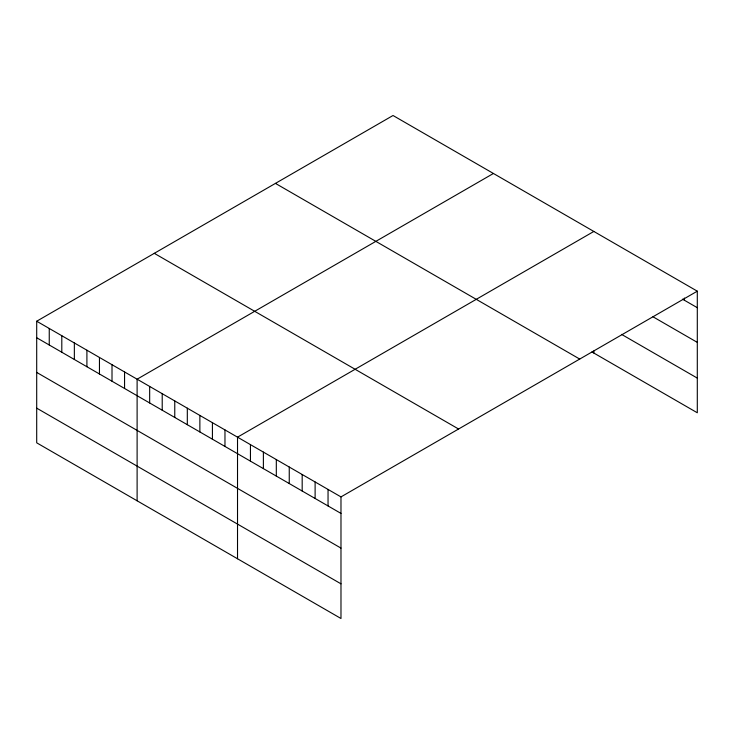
<?xml version="1.0" encoding="UTF-8"?>
<svg xmlns="http://www.w3.org/2000/svg" width="734" height="734" viewBox="0 0 734 734"><rect width="100%" height="100%" fill="white"/><g stroke="black" fill="none" stroke-linecap="round" stroke-linejoin="round"><path stroke-width="1.1" d="M36.7 321.226L340.98 496.9L340.98 618.496L36.7 442.822L36.7 321.226L393.02 115.504L697.3 291.178L697.3 412.774L591.916 351.935M493.431 173.472L137.111 379.194L137.111 500.799M593.843 231.449L237.522 437.17L237.522 558.767M340.98 496.9L697.3 291.178M682.519 299.16L697.3 307.693M652.966 316.776L697.3 342.374M621.56 334.374L697.3 378.102M275.433 183.39L579.713 359.064M154.287 253.331L458.567 429.005M36.7 337.75L340.98 513.415M36.7 372.422L340.98 548.096M36.7 408.15L340.98 583.824M684.372 298.032L684.372 300.234M593.843 350.944L593.843 353.045M328.043 489.431L328.043 505.955M315.115 481.963L315.115 498.487M302.179 474.494L302.179 491.018M289.251 467.035L289.251 483.55M276.314 459.567L276.314 476.091M263.387 452.098L263.387 468.622M250.45 444.63L250.45 461.154M224.971 429.922L224.971 446.446M212.42 422.674L212.42 439.198M199.868 415.426L199.868 431.95M187.317 408.177L187.317 424.702M174.765 400.938L174.765 417.453M162.214 393.69L162.214 410.214M149.663 386.442L149.663 402.966M124.56 371.945L124.56 388.469M112.008 364.706L112.008 381.221M99.457 357.458L99.457 373.982M86.906 350.21L86.906 366.734M74.354 342.962L74.354 359.486M61.803 335.713L61.803 352.237M49.251 328.474L49.251 344.989"/></g></svg>
